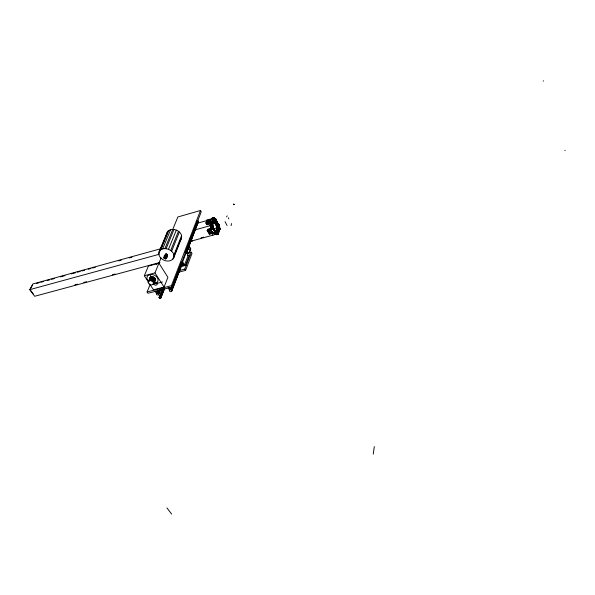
<?xml version="1.0" encoding="UTF-8"?>
<svg xmlns="http://www.w3.org/2000/svg" width="595" height="595" viewBox="0 0 595 595"><rect width="100%" height="100%" fill="white"/><g stroke="black" fill="none" stroke-linecap="round" stroke-linejoin="round"><path stroke-width="0.89" d="M218.662 227.357L219.562 227.059L219.072 226.985M218.127 224.687C221.05 224.233 218.796 228.16 217.168 226.725A1.398 0.654 -29.8 0 1 217.354 226.212L217.071 225.379L217.547 224.977M216.967 234.133L216.059 234.594L216.811 233.984L217.227 234.385L216.283 234.504L216.959 234.095L211.761 225.17L210.913 225.728L211.79 225.2M215.026 232.117C218.893 230.131 215.807 236.698 214.237 233.18A1.413 0.662 -29.9 0 1 214.423 232.66L214.683 232.377M215.665 219.265C217.562 219.8 213.516 222.411 213.367 220.143M213.36 226.42C214.349 227.268 211.738 228.882 211.113 227.892A1.421 0.654 -29.9 0 1 211.151 227.647M209.485 220.18C210.578 219.086 209.388 220.336 209.804 220.745M207.335 220.7C208.838 219.741 206.867 220.961 207.707 221.34M148.207 282.372L150.513 277.091A2.856 2.068 22.4 0 1 152 276.705C159.884 277.218 151.182 290.442 148.207 282.372L150.513 277.091M153.644 283.815L152.841 281.509L150.409 280.557A2.871 2.068 22.3 0 0 148.921 280.952L148.304 281.718M158.753 253.79L159.029 251.945L167.017 232.712C169.203 227.967 176.142 228.844 179.363 232.02A7.75 5.853 23.2 0 1 181.587 235.679L181.408 238.476L173.755 257.799C170.341 264.143 159.356 260.432 158.753 253.79L160.486 249.61M159.118 297.589L159.348 297.15A0.907 0.647 21.4 0 1 159.817 297.031C162.13 297.314 159.683 299.553 159.118 297.589L162.331 289.46M166.734 234.549L167.017 232.712M212.028 218.283C211.173 220.611 212.549 216.141 214.155 218.008C216.134 219.853 211.627 220.44 212.832 222.716L213.493 220.276L212.713 219.756M218.967 230.644L219.012 229.908L218.239 229.387L217.42 229.618C217.554 231.031 216.082 234.467 214.237 233.18M217.376 230.354L217.42 229.618M218.365 232.34L219.012 229.908M197.339 220.648L198.314 221.459L198.038 222.426M208.384 231.135C209.879 231.269 207.863 231.239 209.284 230.562M209.024 231.492C210.132 229.677 208.808 231.842 208.585 230.555M209.477 233.009C211.285 233.322 208.347 232.593 210.347 232.846M211.061 224.04C210.779 222.783 212.973 224.151 211.508 224.33M210.689 229.968L210.95 230.414M211.775 219.153C212.341 216.446 216.446 220.098 213.382 220.5M212.653 219.28L213.449 219.049L213.315 219.763M213.092 223.571L212.333 224.947L210.533 224.583A1.428 1.108 21.6 0 1 210.132 223.899C209.596 221.139 214.416 222.381 212.69 224.322M212.623 231.767C211.642 231.544 211.999 233.895 211.976 231.678M217.227 234.512L219.652 227.588L219.072 227.201L218.655 227.61M218.09 231.938L217.368 231.41L217.443 232.176M373.251 454.119L374.315 446.614M217.071 225.379L216.952 225.52A1.398 0.654 -29.8 0 0 216.766 226.033C217.383 227.104 220.202 225.185 218.841 224.56M149.895 277.865L149.858 278.854M216.669 224.017L217.346 224.017M213.427 220.224C214.892 221.184 217.13 217.748 214.505 218.774M153.8 283.235L154.284 282.491A1.978 1.428 22.1 0 1 155.31 282.216C160.352 282.848 155.035 287.794 153.793 283.465M165.514 254.251C160.851 258.974 167.835 261.413 167.44 254.891A1.101 0.818 22.7 0 0 167.121 254.377L165.618 254.169L165.678 255.367M166.124 258.49L166.146 258.096A1.108 0.818 22.6 0 0 165.819 257.583L164.889 257.219L164.071 257.672M158.731 294.51C158.605 291.282 153.993 294.391 157.742 295.038A1.339 0.959 21.6 0 0 158.441 294.86L160.784 289.334M182.963 264.292C178.515 267.854 185.99 264.15 181.185 262.507M173.755 257.799L173.918 254.987A7.921 5.876 22.7 0 0 171.62 251.291C168.326 248.115 161.297 247.133 159.029 251.945M210.377 222.842L210.333 223.37A1.428 1.108 21.6 0 0 210.727 224.047L210.697 224.724M212.832 224.449L211.924 222.887L210.184 223.378M217.711 229.982C221.928 231.016 218.819 224.412 217.301 228.897A1.413 1.093 21 0 0 217.688 229.566L218.038 229.826M217.539 227.855L216.089 232.035M215.628 233.5A1.421 1.093 20.9 0 0 216.015 234.17C217.852 236.066 219.54 232.452 216.87 232.414M219.964 229.439L219.079 227.9L217.346 228.383M231.514 223.564L231.091 225.631M227.052 225.527L225.074 221.66M228.413 217.792L228.83 218.908M227.223 215.851L226.554 216.922M217.086 234.14L219.443 227.327M216.996 234.638L219.592 227.491M217.182 234.631L219.324 228.651M217.963 232.853C218.521 230.295 213.404 233.902 215.925 232.318M219.622 228.249L219.815 227.721M217.621 234.601L217.815 234.066M219.28 229.997L219.652 229.402M218.224 233.173L218.157 232.318M219.882 228.569L220.068 228.041M217.971 234.445L218.41 232.638M219.629 229.841L220.15 228.911M218.112 234.333L218.543 232.995M219.771 229.722L220.202 228.398M218.305 234.043L219.54 230.682L219.176 230.057L218.142 232.957L218.506 233.582L190.645 241.317M216.007 232.586L216.201 232.05M217.539 228.093L217.733 227.565M217.681 227.982L217.867 227.454M216.253 232.466L217.294 229.573L217.651 230.198M216.357 232.422L216.55 231.886M218.03 227.826L218.216 227.297M216.015 234.17L216.208 233.634M217.688 229.566L217.874 229.038A1.413 1.093 21 0 1 217.621 228.718M216.766 232.37L216.959 231.834M218.439 227.773L218.625 227.245M216.186 234.311L218.491 228.041M216.506 233.984L217.413 231.448M218.045 229.707L218.618 227.989M218.655 227.788L218.841 227.26M216.654 233.969L217.562 231.425M216.818 231.306L217.636 231.083L218.767 227.967M217.673 231.418L216.573 234.519L211.121 225.349M218.246 229.744L218.841 227.974M216.885 234.013L217.792 231.477M218.395 229.782L218.997 228.011M219.079 227.9L219.265 227.372L215.04 220.209M216.915 233.909L217.443 233.761L217.472 232.69M218.945 228.621C216.989 228.577 219.89 230.183 219.138 228.093M218.142 224.099L216.134 219.838L218.142 224.099L216.528 224.546L216.283 224.122M215.07 233.991L217.331 227.714L213.449 221.005M211.604 232.526L211.865 231.812M216.156 234.661L212.839 228.949L213.017 228.465L207.32 230.042L207.142 230.533L209.366 234.318L215.048 232.749L215.219 232.266L211.976 233.158M211.805 232.749L212.095 231.663M211.865 232.771L212.043 232.288M211.701 232.214L212.162 231.671M212.051 232.809L212.281 231.7M212.17 232.794L212.519 231.894M212.274 232.749L212.556 231.998M212.147 225.014L212.341 224.486M212.742 223.571L212.936 223.036M214.386 218.997L214.579 218.469M214.141 220.284C213.427 219.191 216.126 218.908 214.297 219.778M209.5 233.114L209.871 232.258M210.749 229.886C209.47 230.957 212.058 231.247 211.017 230.317M212.638 224.739L212.832 224.203M212.876 223.928L213.077 223.393M214.282 220.172L214.475 219.644M214.542 219.54L214.713 218.834M210.89 229.804C209.321 231.403 212.802 229.231 211.076 230.927M214.475 219.882L214.669 219.354M209.366 234.318L209.544 233.835M210.66 230.838L211.009 229.789L210.89 230.28M209.76 233.359L210.176 232.281M209.946 233.396L210.34 232.385M210.771 230.905L211.195 229.826M210.117 233.359L210.414 232.481M210.957 230.942L211.307 229.893M210.169 233.329L210.385 232.816M211.18 230.882L211.522 230.012M211.002 223.846L211.218 223.184M212.713 219.287C211.746 217.458 214.944 216.989 213.925 218.35M208.406 231.239L208.778 230.391M210.98 224.278L211.627 224.984L210.712 224.546L211.909 221.757M212.839 219.228L213.464 217.547M208.897 230.377L208.555 231.425L208.964 230.377M211.128 224.263L213.612 217.525L211.21 224.27M208.667 231.485L209.083 230.414M211.084 224.94L213.843 217.577M208.852 231.522L209.195 230.473M213.449 219.049L213.642 218.529M211.567 224.441L213.672 218.491M209.068 231.462L209.366 230.763M211.664 224.553L214.141 217.822M211.515 225.051L214.185 217.949M211.731 225.066L211.932 224.538M212.482 223.244L212.683 222.709M214.126 218.677L214.408 218.097L214.044 218.64M213.791 220.447L213.984 219.919M210.132 223.899L210.571 222.552M212.028 218.521L212.363 217.882M210.518 222.969L210.712 222.441M210.868 222.813L211.061 222.277M212.519 218.246L212.713 217.718M211.5 221.392L212.564 218.506L206.896 220.105L205.818 222.991L206.182 223.631L211.872 222.032L211.5 221.392L205.818 222.991M211.746 228.666L210.028 225.713L210.645 224.032M211.277 222.753L211.478 222.225M212.928 218.194L213.122 217.666M210.273 223.884L206.867 224.836L206.495 224.203L207.03 222.761M178.708 272.19L185.61 270.368L192.007 253.425L191.218 252.131L186.793 253.329M180.545 266.761L186.25 265.244L185.848 264.589L189.463 255.069L187.67 255.553M185.61 270.368L184.8 269.066L191.218 252.131M188.756 253.44L190.497 248.881L188.697 245.913M189.232 253.106L190.817 248.955L189.046 246.047M182.174 263.087L182.382 262.551M182.531 263.496L182.576 262.745M182.754 263.942L182.732 262.96M182.754 264.827L183.037 263.86M170.899 289.758C168.891 288.843 168.831 291.907 170.787 291.691A1.346 0.974 21.2 0 0 171.494 291.513L171.762 290.531L170.899 289.758L181.215 263.005M185.209 252.644L197.525 220.708M150.23 284.291L147.084 291.959L147.947 293.276L172.26 287.006L201.236 211.775L200.485 210.481L177.86 216.974L164.904 248.621M171.271 289.951L181.906 262.336M185.566 252.838L197.86 220.901M171.427 290.077L182.063 262.454M185.714 252.964L198.009 221.02M171.68 290.375L182.301 262.745M184.956 252.704L186.28 252.347L188.169 255.441L184.547 264.939L182.635 261.83L198.239 221.303M171.494 291.513L182.434 263.064M186.086 253.567L198.358 221.615M171.62 291.409L182.457 263.221M186.384 253.158L198.373 221.771M181.728 265.682L181.936 265.154M182.182 265.496L182.39 264.961M182.539 265.206L182.739 264.671M172.26 287.006L171.412 285.667L200.485 210.481M170.624 288.768L171.286 287.043M170.49 289.653L171.829 286.195M167.969 287.697L169.397 289.929L170.534 289.639L171.873 286.165M189.946 239.346L190.95 236.743M160.419 298.378L164.153 288.887M160.635 298.281L164.785 287.868M160.836 298.043L164.562 288.56M159.133 297.693L162.755 288.53M159.229 297.909L162.294 290.152M159.4 298.102L162.881 289.274M159.958 297.039L163.015 289.282M149.635 283.882L153.503 289.802L164.071 287.065L167.909 277.315L158.947 263.213L148.4 266.054L144.325 275.738L148.668 282.402M160.226 297.113L163.625 288.493M160.479 297.24L163.87 288.62M160.167 298.4L163.975 288.709M158.612 293.729L159.981 290.278M158.441 294.86L160.62 289.587M172.736 259.346L181.706 236.646M157.221 292.993L158.255 290.412M157.422 293.015L158.456 290.427M157.831 293.119L159.2 289.676M158.196 293.313L159.572 289.869M158.359 293.439L159.728 289.996M173.918 254.987L181.587 235.679M170.676 250.532L178.44 231.269M171.62 251.291L179.363 232.02M165.618 258.907L166.593 256.505M165.879 258.788L167.44 254.891M164.577 257.256L165.879 254.05M164.168 258.334L165.47 255.129M164.889 257.219L166.191 254.005M165.053 257.226L166.355 254.02M168.497 249.35L176.313 230.101M165.388 257.315L166.689 254.11M165.693 257.479L166.987 254.273M165.819 257.583L167.121 254.377M152.841 281.509L154.417 277.649M153.384 282.134L154.953 278.274M153.019 284.581L155.258 278.958M153.741 283.161L155.31 279.3M153.287 284.358L155.221 279.955M164.049 258.066L165.618 254.169M151.703 280.825L153.287 276.965M144.325 275.738L154.968 272.912L161.074 257.873M152.499 281.242L154.075 277.382M166.109 248.71L173.971 229.469M150.409 280.557L152 276.705M150.84 280.595L152.424 276.734M160.769 249.759L168.735 230.533M148.653 281.167L150.252 277.315M148.267 282.714L148.899 281.167M162.651 248.896L170.587 229.67M160.025 250.383L168.006 231.158M161.185 247.937L162.227 245.43M163.61 242.083L164.651 239.569M165.351 237.896L166.392 235.389M167.418 255.277L166.912 255.701M180.984 239.294L181.408 238.476M214.163 222.835L213.925 222.344M159.966 262.484L34.689 296.273L29.75 289.653L32.807 283.979L160.501 248.807M32.435 285.221L30.033 289.676L33.551 294.399M216.9 234.318L211.604 225.148M211.5 226.122L210.898 226.673A1.421 0.654 -29.9 0 0 210.712 227.193C211.708 228.659 214.736 225.118 212.088 225.825M210.935 225.557L213.263 229.499M217.458 223.921L217.465 223.579M216.543 233.27L217.287 233.225M214.773 231.485L215.36 230.882L214.074 228.666L213.017 228.525M216.647 221.452L216.059 222.047L215.011 221.913L216.409 221.087L216.647 221.452L217.919 223.661L216.52 224.486M213.486 229.268L214.074 228.666M218.655 226.271L218.662 225.817M213.337 217.606L213.248 218.075M211.463 230.094L210.786 229.96M154.864 280.498L154.284 280.892M181.787 264.411L182.196 263.644L181.825 262.96M219.28 227.402L215.174 220.128M207.93 221.035L208.436 220.998L208.012 220.291M211.872 226.39C210.623 227.446 213.3 226.502 212.088 226.293M213.91 218.187L214.312 218.067M217.986 225.2C216.595 226.204 219.317 225.438 218.127 225.148M218.454 226.39L217.993 226.42M214.52 231.381L214.907 230.778M215.94 233.552L215.479 233.575M210.273 232.615L209.708 232.347M213.308 228.599L213.717 228.763L212.913 229.201M218.997 227.535L214.683 220.135M216.401 234.646L214.683 231.693M543.213 81.032L543.681 80.89M197.652 223.162L212.512 218.975M211.27 221.675L212.095 221.444L212.869 221.965M212.631 221.258L215.152 220.537M206.495 224.203L210.756 223.006M195.063 229.893L210.028 225.713M207.142 230.533L212.839 228.949M213.843 228.681L217.331 227.714M201.05 237.851L203.676 237.13M36.407 283.495L39.084 282.759M40.869 282.261L43.547 281.524M47.124 280.543L49.801 279.806M51.587 279.315L54.264 278.579M60.519 276.853L64.981 275.626M71.236 273.908L75.699 272.681M77.484 272.19L80.169 271.446M81.954 270.956L84.631 270.219M88.201 269.238L90.886 268.501M92.671 268.01L95.349 267.274M118.569 260.878L121.254 260.141M129.286 257.933L131.971 257.196M190.318 241.57L192.691 240.916L192.319 240.298M29.75 289.653L159.162 254.288M186.912 249.855L190.497 248.881M564.796 150.401L565.25 150.275M74.821 284.879L77.506 284.15M83.769 282.461L86.454 281.74M112.403 274.734L115.088 274.005M181.289 262.194L182.635 261.83M180.962 265.891L185.848 264.589M179.623 270.435L184.8 269.066M162.472 281.956L155.697 283.741L154.291 281.569M147.084 291.959L171.412 285.667M212.155 222.619L212.296 221.861L211.597 222.262M219.228 228.026L219.644 227.617M218.804 227.558L214.639 220.329M216.208 234.668L214.49 231.715M212.765 220.12L213.166 220.455M217.636 231.083L218.41 231.596M217.547 232.563L216.736 231.916M166.927 507.929L171.68 514.11M156.024 290.784L157.467 293L156.336 293.29L154.893 291.074M149.605 274.332L151.48 277.225M154.968 272.912L164.071 287.065M169.106 287.4L170.534 289.639M215.36 230.882L213.836 228.294M189.463 255.069L189.864 255.716M186.651 251.224L188.013 253.455M186.376 251.112L187.715 253.299M212.482 234.512L212.854 235.137M207.32 230.042L209.098 233.076M207.514 220.433L207.886 221.072M211.017 226.531L211.426 227.231M207.424 220.514L207.759 221.191M210.288 225.773L212.028 228.763M214.832 233.508L215.234 234.207M206.896 220.105L207.268 220.745M211.143 227.506L211.552 228.212M214.669 233.508L215.078 234.199M213.888 232.355L215.182 234.571M210.712 227.193L211.292 228.145M210.117 219.704L210.481 220.336M209.998 219.681L210.481 220.559M209.894 219.704L210.355 220.678M209.723 219.771L210.251 220.745M209.611 219.845L209.983 220.477M213.07 225.765L213.657 226.717M216.587 231.767L217.168 232.712M209.529 219.919L209.864 220.596M212.817 225.698L213.62 226.963M216.327 231.693L217.138 232.957M212.653 225.698L213.062 226.397M216.171 231.693L216.573 232.392M213.062 226.539L213.464 227.238M216.58 232.541L216.982 233.233M212.943 226.68L213.345 227.379M216.461 232.682L216.863 233.374M215.807 231.76L216.208 232.452M211.708 225.505L216.863 234.371M211.597 225.602L216.751 234.475M211.463 225.691L216.617 234.556M211.009 225.453L213.397 229.477M207.893 220.276L208.347 221.191M207.789 220.291L208.257 221.266M210.898 225.691L212.683 228.74M207.618 220.366L208.153 221.34M215.197 233.448L215.606 234.14M211.671 227.446L212.08 228.145M212.564 218.506L212.936 219.146M213.516 220.284L213.917 220.983M216.766 226.033L217.346 226.97M213.337 220.433L217.606 227.826M215.673 218.625L216.253 219.57M219.094 224.627L219.674 225.564M215.821 219.109L216.223 219.808M219.243 225.111L219.644 225.803M215.665 219.384L216.067 220.083M218.685 224.56L219.079 225.252M219.094 225.386L219.488 226.078M215.554 219.525L215.955 220.224M218.975 225.527L219.376 226.219M215.792 220.507L219.562 227.022M215.249 219.8L219.496 227.208M215.747 220.827L219.451 227.26M214.884 220.038L215.896 221.853M217.287 224.263L219.138 227.476M214.483 220.217L218.715 227.528M214.289 220.284L214.691 220.983M217.725 226.279L218.12 226.978M213.925 220.351L214.326 221.05M216.952 225.52L217.354 226.212M217.361 226.345L217.755 227.037M213.769 220.351L214.17 221.05M217.197 226.345L217.599 227.037M213.769 220.834L213.739 220.738A1.406 0.647 -29.8 0 1 213.769 220.5M214.669 233.984L214.639 233.88A1.413 0.662 -30 0 1 214.736 233.5M148.497 281.316A5.824 4.217 22.4 0 1 149.271 274.778A5.824 4.217 22.4 0 1 157.586 278.043A5.824 4.217 22.4 0 1 153.904 283.436M212.125 219.168A1.421 1.108 21.7 0 1 211.984 218.811M156.597 264.463A2.12 1.554 22.7 0 1 156.864 264.366M216.297 221.474L215.39 221.935L216.297 221.474M210.34 222.389L209.633 222.783L210.34 222.389M209.641 221.191L208.912 221.563L209.641 221.191M208.205 222.991L207.484 223.356L208.205 222.991M206.8 222.091L207.521 221.757L206.8 222.091M233.471 204.145L234.318 204.494L233.471 204.145M216.654 224.687L216.483 225.17L214.468 220.901L216.654 224.687M209.99 232.243L209.648 233.292L210.057 232.251M211.805 228.116L211.634 228.599L207.365 229.782L207.543 229.298L211.805 228.116"/></g></svg>
